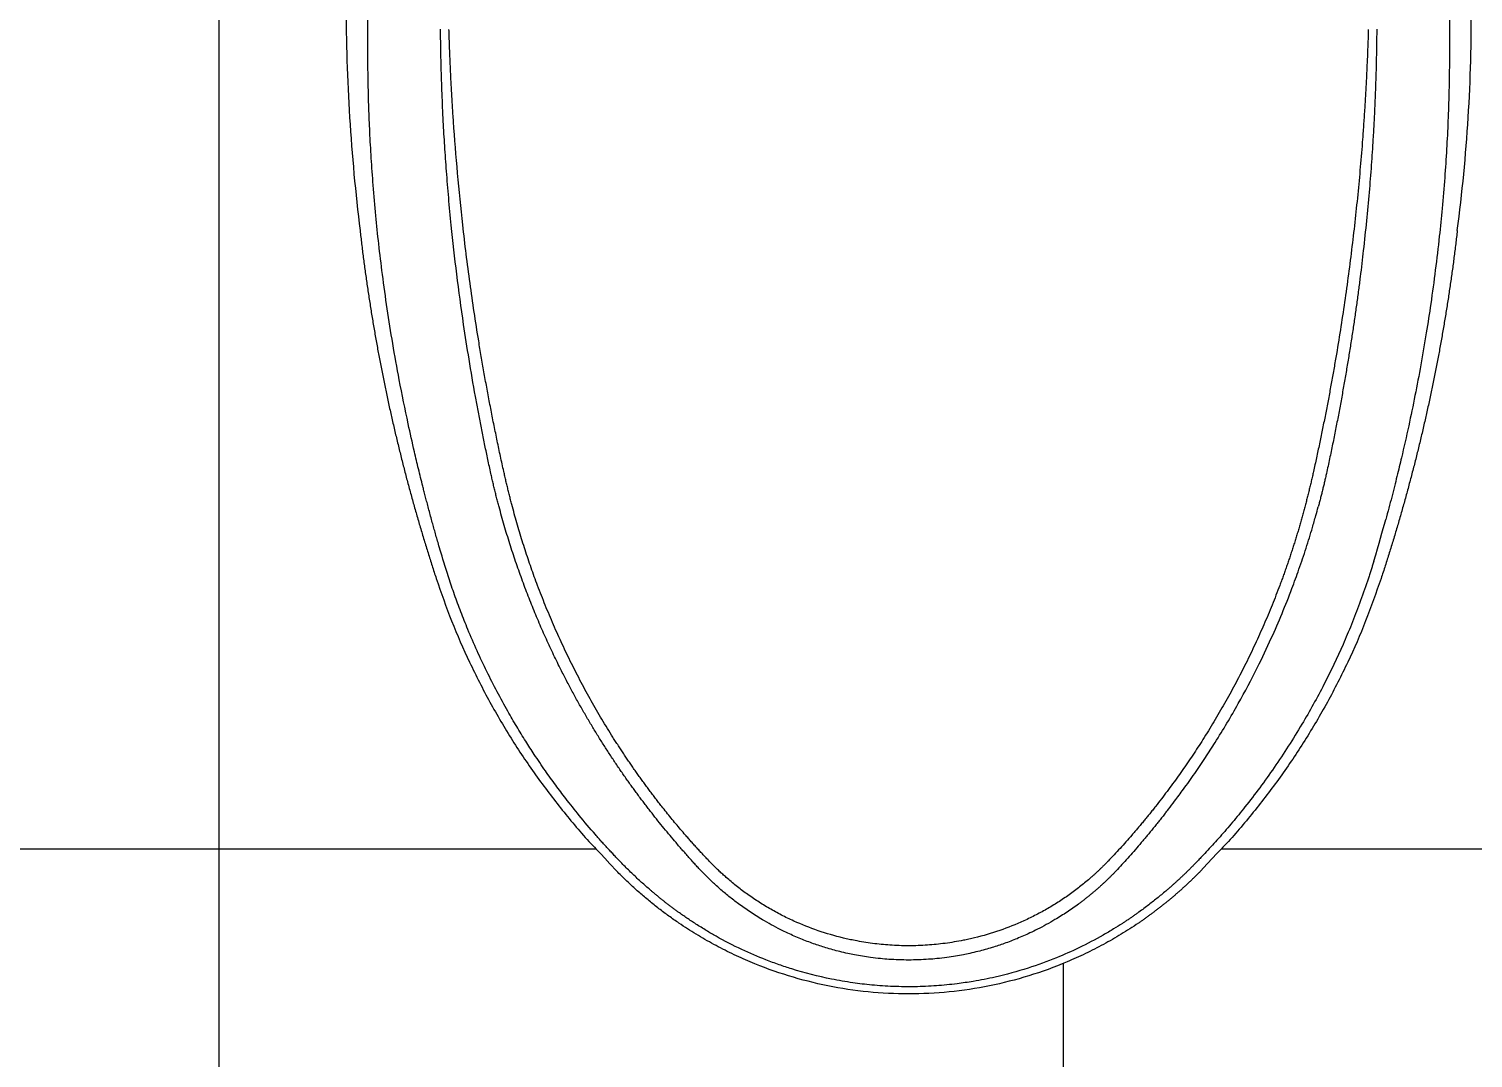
# Model space of a CAD drawing. Header units: inches. Extents: x 5877 to 13759, y 12099 to 29642.
# Drawn here: x 7866 to 8379, y 19991 to 20356 of the extents above; entities that cross this region are included whole.
import ezdxf

# ---------------------------------------------------------------- set-up
doc = ezdxf.new("R2010")
doc.units = ezdxf.units.IN
doc.header["$MEASUREMENT"] = 0
doc.layers.add('A-FUR2', color=6, linetype='Continuous')
doc.layers.add('A-PAT', color=8, linetype='Continuous')

msp = doc.modelspace()

# ---------------------------------------------------------------- linework, layer by layer
at = {"layer": 'A-FUR2', "color": 0}
for centre, radius, start, end in [((8657.61, 20366.76), 678.89, 180.12435, 186.94095), ((7796.65, 20360.77), 581.9, 352.49008, 0.44446)]:
    msp.add_arc(centre, radius, start, end, dxfattribs=at)
for points, knots in [([(7986.49, 20353.14), (7986.49, 20353.48), (7986.49, 20354.22), (7986.49, 20355.44), (7986.5, 20357.07), (7986.5, 20358.8), (7986.52, 20360.93), (7986.54, 20363.18), (7986.57, 20365.8), (7986.6, 20367.53), (7986.62, 20368.39)], [0, 0, 0, 0, 0.066399, 0.146847, 0.241592, 0.389763, 0.488392, 0.661022, 0.832112, 1, 1, 1, 1]), ([(8370.64, 20368.39), (8370.64, 20367.88), (8370.66, 20366.85), (8370.69, 20365.3), (8370.71, 20363.73), (8370.72, 20362.16), (8370.74, 20360.74), (8370.75, 20358.96), (8370.76, 20357.01), (8370.76, 20354.9), (8370.76, 20353.67), (8370.76, 20353.14)], [0, 0, 0, 0, 0.0999141, 0.2012135, 0.3035452, 0.4065543, 0.5098841, 0.5827924, 0.7571417, 0.8945919, 1, 1, 1, 1]), ([(8009.11, 20182), (8008.9, 20182.78), (8008.49, 20184.29), (8007.91, 20186.48), (8007.37, 20188.53), (8006.88, 20190.44), (8006.42, 20192.2), (8005.62, 20195.38), (8004.47, 20199.99), (8002.72, 20207.38), (8000.37, 20217.94), (7997.77, 20230.76), (7995.31, 20244.4), (7993.33, 20256.87), (7991.69, 20268.7), (7990.35, 20279.7), (7989.26, 20290.26), (7988.38, 20300.43), (7987.67, 20310.37), (7987.25, 20318.12), (7986.98, 20324.05), (7986.82, 20328.3), (7986.7, 20332.51), (7986.6, 20336.7), (7986.53, 20340.85), (7986.49, 20344.98), (7986.47, 20349.07), (7986.48, 20351.79), (7986.49, 20353.14)], [0, 0, 0, 0, 0.013634, 0.026426, 0.038376, 0.049486, 0.059755, 0.069185, 0.105087, 0.140395, 0.198191, 0.289343, 0.363736, 0.435793, 0.506654, 0.569919, 0.628064, 0.691355, 0.748116, 0.80272, 0.827873, 0.852887, 0.877761, 0.902493, 0.927084, 0.951533, 0.975839, 1, 1, 1, 1]), ([(8030.18, 20198.4), (8030, 20199.23), (8029.64, 20200.88), (8029.11, 20203.37), (8028.59, 20205.86), (8028.08, 20208.34), (8027.57, 20210.83), (8027.07, 20213.32), (8026.59, 20215.81), (8026.1, 20218.3), (8025.63, 20220.79), (8025.17, 20223.28), (8024.06, 20229.34), (8022.44, 20238.7), (8020.18, 20253.18), (8018.03, 20269.06), (8016.34, 20284.07), (8015.18, 20296.26), (8014.41, 20305.67), (8013.78, 20314.7), (8013.34, 20322.25), (8013.04, 20328.43), (8012.84, 20333.33), (8012.67, 20338.12), (8012.53, 20342.81), (8012.43, 20347.4), (8012.35, 20351.89), (8012.33, 20354.85), (8012.31, 20356.31)], [0, 0, 0, 0, 0.015776, 0.031551, 0.047326, 0.063099, 0.078871, 0.094641, 0.110411, 0.126179, 0.141946, 0.157712, 0.173477, 0.256913, 0.335338, 0.448083, 0.557979, 0.619839, 0.679345, 0.736499, 0.791301, 0.822997, 0.854066, 0.884507, 0.914322, 0.943509, 0.972068, 1, 1, 1, 1]), ([(8034.79, 20199.07), (8034.59, 20199.97), (8034.19, 20201.78), (8033.6, 20204.5), (8033.02, 20207.22), (8032.45, 20209.94), (8031.89, 20212.66), (8031.33, 20215.39), (8030.79, 20218.11), (8030.26, 20220.84), (8029.73, 20223.57), (8029.21, 20226.31), (8028.71, 20229.05), (8028.21, 20231.78), (8027.72, 20234.52), (8027.24, 20237.27), (8026.77, 20240.01), (8026.31, 20242.76), (8025.45, 20248.01), (8024.23, 20255.77), (8022.75, 20266.07), (8021.4, 20276.4), (8019.87, 20289.4), (8018.29, 20305.1), (8017.18, 20319.14), (8016.55, 20328.88), (8016.23, 20334.32), (8015.94, 20339.77), (8015.69, 20345.24), (8015.47, 20350.72), (8015.35, 20354.39), (8015.29, 20356.22)], [0, 0, 0, 0, 0.017322, 0.034652, 0.051991, 0.069337, 0.086693, 0.104057, 0.12143, 0.138813, 0.156205, 0.173606, 0.191018, 0.208439, 0.22587, 0.243312, 0.260765, 0.278228, 0.295702, 0.360847, 0.426214, 0.491813, 0.557654, 0.674023, 0.79106, 0.82554, 0.860156, 0.894909, 0.9298, 0.96483, 1, 1, 1, 1]), ([(8341.96, 20356.22), (8341.93, 20355.28), (8341.87, 20353.41), (8341.77, 20350.6), (8341.67, 20347.79), (8341.55, 20344.99), (8341.42, 20342.19), (8341.29, 20339.4), (8341.15, 20336.61), (8340.99, 20333.83), (8340.83, 20331.05), (8340.67, 20328.28), (8340.49, 20325.51), (8340.3, 20322.74), (8340.11, 20319.98), (8339.49, 20311.57), (8338.26, 20297.53), (8336.08, 20277.8), (8333.42, 20258.09), (8331.07, 20243.29), (8329.35, 20233.45), (8328.46, 20228.53), (8327.53, 20223.6), (8326.58, 20218.69), (8325.6, 20213.78), (8324.59, 20208.87), (8323.54, 20203.97), (8322.82, 20200.7), (8322.46, 20199.07)], [0, 0, 0, 0, 0.017984, 0.035932, 0.053846, 0.071726, 0.089572, 0.107383, 0.12516, 0.142904, 0.160614, 0.178291, 0.195934, 0.213544, 0.231121, 0.248665, 0.37403, 0.498851, 0.624672, 0.749606, 0.780954, 0.812286, 0.843603, 0.874906, 0.906196, 0.937474, 0.968742, 1, 1, 1, 1]), ([(8344.94, 20356.31), (8344.94, 20355.44), (8344.92, 20353.69), (8344.89, 20351.05), (8344.84, 20348.38), (8344.79, 20345.69), (8344.73, 20342.97), (8344.65, 20340.22), (8344.56, 20337.44), (8344.46, 20334.63), (8344.35, 20331.8), (8344.23, 20328.93), (8344.1, 20326.04), (8343.95, 20323.12), (8343.79, 20320.18), (8343.49, 20315.12), (8343.01, 20307.82), (8342.24, 20298.15), (8341.3, 20288.05), (8340.41, 20279.62), (8339.64, 20273), (8339.07, 20268.31), (8338.46, 20263.58), (8337.82, 20258.81), (8337.14, 20253.99), (8336.43, 20249.14), (8335.68, 20244.24), (8334.88, 20239.3), (8334.05, 20234.33), (8333.18, 20229.31), (8332.27, 20224.25), (8331.32, 20219.15), (8330.32, 20214.02), (8329.28, 20208.84), (8328.2, 20203.63), (8327.45, 20200.15), (8327.07, 20198.4)], [0, 0, 0, 0, 0.016629, 0.033429, 0.0504, 0.067542, 0.084855, 0.102339, 0.119993, 0.137819, 0.155816, 0.173983, 0.192321, 0.21083, 0.22951, 0.24836, 0.306945, 0.368167, 0.432026, 0.498524, 0.527891, 0.557522, 0.587417, 0.617574, 0.647996, 0.678681, 0.70963, 0.740843, 0.772319, 0.804058, 0.83606, 0.868324, 0.90085, 0.933639, 0.966689, 1, 1, 1, 1]), ([(8370.76, 20353.14), (8370.77, 20352.37), (8370.78, 20350.83), (8370.78, 20348.54), (8370.77, 20346.3), (8370.76, 20344.11), (8370.74, 20341.96), (8370.71, 20339.85), (8370.68, 20337.8), (8370.64, 20335.79), (8370.53, 20331.09), (8370.29, 20323.73), (8369.79, 20313.64), (8369.1, 20303.28), (8368.24, 20292.95), (8367.13, 20281.99), (8365.8, 20270.7), (8364.25, 20259.25), (8362.52, 20248.02), (8360.66, 20237.14), (8358.58, 20226.13), (8356.29, 20215.13), (8354.38, 20206.69), (8352.95, 20200.71), (8352.12, 20197.3), (8351.22, 20193.72), (8350.26, 20189.96), (8349.23, 20186.04), (8348.51, 20183.37), (8348.14, 20182)], [0, 0, 0, 0, 0.0138734, 0.0274604, 0.0407621, 0.0537798, 0.0665145, 0.0789673, 0.0911392, 0.1030313, 0.1146445, 0.1743901, 0.2332494, 0.2926039, 0.3566416, 0.4143727, 0.4843971, 0.5538583, 0.6141013, 0.6800954, 0.7433561, 0.8059629, 0.8717218, 0.8905761, 0.9104379, 0.9313089, 0.9531911, 0.9760871, 1, 1, 1, 1]), ([(7983.7, 20284.72), (7983.79, 20283.92), (7983.97, 20282.33), (7984.26, 20279.95), (7984.55, 20277.56), (7984.85, 20275.18), (7985.17, 20272.8), (7985.49, 20270.43), (7985.82, 20268.05), (7986.16, 20265.68), (7986.51, 20263.3), (7986.87, 20260.93), (7987.24, 20258.56), (7987.61, 20256.19), (7988, 20253.83), (7988.39, 20251.46), (7988.8, 20249.1), (7989.21, 20246.74), (7989.63, 20244.38), (7990.06, 20242.03), (7990.5, 20239.67), (7990.95, 20237.32), (7991.41, 20234.97), (7991.88, 20232.62), (7992.36, 20230.28), (7992.84, 20227.94), (7993.34, 20225.59), (7993.84, 20223.25), (7994.35, 20220.92), (7994.87, 20218.58), (7995.4, 20216.25), (7995.94, 20213.92), (7996.49, 20211.59), (7997.05, 20209.27), (7997.61, 20206.95), (7998.19, 20204.63), (7998.77, 20202.31), (7999.36, 20200), (7999.96, 20197.68), (8000.57, 20195.38), (8001.19, 20193.07), (8001.82, 20190.76), (8002.45, 20188.46), (8003.1, 20186.17), (8003.75, 20183.87), (8004.42, 20181.58), (8005.09, 20179.29), (8005.77, 20177), (8006.46, 20174.72), (8007.15, 20172.44), (8007.86, 20170.16), (8008.57, 20167.88), (8009.3, 20165.61), (8010.03, 20163.34), (8010.52, 20161.83), (8010.77, 20161.08)], [0, 0, 0, 0, 0.018938, 0.037874, 0.056807, 0.075737, 0.094665, 0.11359, 0.132512, 0.151431, 0.170348, 0.189262, 0.208174, 0.227082, 0.245988, 0.264891, 0.283792, 0.302689, 0.321584, 0.340477, 0.359366, 0.378253, 0.397137, 0.416019, 0.434898, 0.453774, 0.472647, 0.491518, 0.510386, 0.529251, 0.548113, 0.566973, 0.58583, 0.604685, 0.623536, 0.642385, 0.661231, 0.680075, 0.698916, 0.717754, 0.736589, 0.755422, 0.774252, 0.793079, 0.811904, 0.830726, 0.849545, 0.868361, 0.887175, 0.905986, 0.924794, 0.9436, 0.962402, 0.981203, 1, 1, 1, 1]), ([(8373.56, 20284.72), (8373.47, 20283.92), (8373.28, 20282.33), (8373, 20279.95), (8372.7, 20277.56), (8372.4, 20275.18), (8372.09, 20272.8), (8371.77, 20270.43), (8371.43, 20268.05), (8371.09, 20265.68), (8370.74, 20263.3), (8370.39, 20260.93), (8370.02, 20258.56), (8369.64, 20256.19), (8369.26, 20253.83), (8368.86, 20251.46), (8368.46, 20249.1), (8368.04, 20246.74), (8367.62, 20244.38), (8367.19, 20242.03), (8366.75, 20239.67), (8366.3, 20237.32), (8365.84, 20234.97), (8365.38, 20232.62), (8364.9, 20230.28), (8364.41, 20227.94), (8363.92, 20225.59), (8363.42, 20223.25), (8362.9, 20220.92), (8362.38, 20218.58), (8361.85, 20216.25), (8361.31, 20213.92), (8360.77, 20211.59), (8360.21, 20209.27), (8359.64, 20206.95), (8359.07, 20204.63), (8358.49, 20202.31), (8357.89, 20200), (8357.29, 20197.68), (8356.68, 20195.38), (8356.06, 20193.07), (8355.44, 20190.76), (8354.8, 20188.46), (8354.16, 20186.17), (8353.5, 20183.87), (8352.84, 20181.58), (8352.17, 20179.29), (8351.49, 20177), (8350.8, 20174.72), (8350.1, 20172.44), (8349.4, 20170.16), (8348.68, 20167.88), (8347.96, 20165.61), (8347.23, 20163.34), (8346.73, 20161.83), (8346.48, 20161.08)], [0, 0, 0, 0, 0.018938, 0.037874, 0.056807, 0.075737, 0.094665, 0.11359, 0.132512, 0.151431, 0.170348, 0.189262, 0.208174, 0.227082, 0.245988, 0.264891, 0.283792, 0.302689, 0.321584, 0.340477, 0.359366, 0.378253, 0.397137, 0.416019, 0.434898, 0.453774, 0.472647, 0.491518, 0.510386, 0.529251, 0.548113, 0.566973, 0.58583, 0.604685, 0.623536, 0.642385, 0.661231, 0.680075, 0.698916, 0.717754, 0.736589, 0.755422, 0.774252, 0.793079, 0.811904, 0.830726, 0.849545, 0.868361, 0.887175, 0.905986, 0.924794, 0.9436, 0.962402, 0.981203, 1, 1, 1, 1]), ([(8033.1, 20186.49), (8032.95, 20187.05), (8032.65, 20188.17), (8032.22, 20189.86), (8031.79, 20191.55), (8031.38, 20193.26), (8030.97, 20194.97), (8030.57, 20196.68), (8030.31, 20197.82), (8030.18, 20198.4)], [0, 0, 0, 0, 0.141777, 0.283911, 0.426403, 0.569256, 0.712471, 0.856052, 1, 1, 1, 1]), ([(8037.64, 20187.33), (8037.49, 20187.89), (8037.2, 20189), (8036.78, 20190.67), (8036.36, 20192.35), (8035.95, 20194.02), (8035.56, 20195.7), (8035.17, 20197.38), (8034.92, 20198.51), (8034.79, 20199.07)], [0, 0, 0, 0, 0.142621, 0.285314, 0.428082, 0.570931, 0.713864, 0.856886, 1, 1, 1, 1]), ([(8322.46, 20199.07), (8322.34, 20198.51), (8322.09, 20197.38), (8321.7, 20195.7), (8321.3, 20194.02), (8320.89, 20192.35), (8320.48, 20190.67), (8320.05, 20189), (8319.76, 20187.89), (8319.62, 20187.33)], [0, 0, 0, 0, 0.143112, 0.286132, 0.429065, 0.571913, 0.714683, 0.857377, 1, 1, 1, 1]), ([(8327.07, 20198.4), (8326.96, 20197.9), (8326.73, 20196.89), (8326.39, 20195.39), (8326.03, 20193.9), (8325.67, 20192.41), (8325.3, 20190.92), (8324.93, 20189.44), (8324.55, 20187.96), (8324.29, 20186.98), (8324.16, 20186.49)], [0, 0, 0, 0, 0.125977, 0.251672, 0.377086, 0.502221, 0.627078, 0.75166, 0.875967, 1, 1, 1, 1]), ([(8087.44, 20077.64), (8087.09, 20078.09), (8086.38, 20079), (8085.32, 20080.37), (8084.26, 20081.77), (8083.2, 20083.18), (8082.13, 20084.62), (8081.07, 20086.07), (8080, 20087.54), (8078.93, 20089.04), (8077.86, 20090.55), (8076.79, 20092.09), (8075.72, 20093.64), (8074.65, 20095.22), (8073.58, 20096.82), (8072.52, 20098.44), (8071.45, 20100.07), (8070.38, 20101.73), (8069.32, 20103.41), (8068.26, 20105.12), (8067.2, 20106.84), (8066.14, 20108.58), (8065.09, 20110.35), (8064.04, 20112.14), (8063, 20113.94), (8061.96, 20115.77), (8060.92, 20117.63), (8059.89, 20119.5), (8058.86, 20121.39), (8057.84, 20123.31), (8056.83, 20125.25), (8055.82, 20127.21), (8054.7, 20129.43), (8053.48, 20131.91), (8052.16, 20134.65), (8050.86, 20137.43), (8049.57, 20140.25), (8048.3, 20143.09), (8047.06, 20145.98), (8045.84, 20148.89), (8044.63, 20151.84), (8043.45, 20154.83), (8042.3, 20157.85), (8041.17, 20160.9), (8040.06, 20163.98), (8038.98, 20167.1), (8037.92, 20170.25), (8036.9, 20173.44), (8035.9, 20176.65), (8034.93, 20179.9), (8034, 20183.18), (8033.4, 20185.38), (8033.1, 20186.49)], [0, 0, 0, 0, 0.013943, 0.028027, 0.042251, 0.056614, 0.071118, 0.085761, 0.100545, 0.115468, 0.130531, 0.145734, 0.161076, 0.176558, 0.19218, 0.207941, 0.223841, 0.23988, 0.256059, 0.272376, 0.288833, 0.305428, 0.322162, 0.339034, 0.356044, 0.373194, 0.390482, 0.407908, 0.425474, 0.443178, 0.461021, 0.479003, 0.497124, 0.521804, 0.546683, 0.57176, 0.597036, 0.622512, 0.648186, 0.67406, 0.700134, 0.726407, 0.752879, 0.77955, 0.806418, 0.833484, 0.860748, 0.888207, 0.915863, 0.943714, 0.97176, 1, 1, 1, 1]), ([(8090.89, 20080.09), (8090.53, 20080.56), (8089.8, 20081.49), (8088.72, 20082.89), (8087.64, 20084.3), (8086.58, 20085.72), (8085.52, 20087.14), (8084.48, 20088.57), (8083.44, 20090), (8082.41, 20091.44), (8081.4, 20092.88), (8080.39, 20094.33), (8079.39, 20095.78), (8078.4, 20097.24), (8077.41, 20098.71), (8076.44, 20100.18), (8075.48, 20101.66), (8074.52, 20103.14), (8072.55, 20106.25), (8069.62, 20111.02), (8065.85, 20117.53), (8062.24, 20124.15), (8058.8, 20130.88), (8055.52, 20137.69), (8052.42, 20144.58), (8049.5, 20151.53), (8047.27, 20157.24), (8045.62, 20161.69), (8044.5, 20164.85), (8043.41, 20168.02), (8042.36, 20171.2), (8041.34, 20174.4), (8040.36, 20177.61), (8039.42, 20180.84), (8038.5, 20184.08), (8037.93, 20186.25), (8037.64, 20187.33)], [0, 0, 0, 0, 0.014624, 0.02924, 0.0438485, 0.05845, 0.073045, 0.0876341, 0.1022179, 0.1167967, 0.1313713, 0.1459421, 0.1605096, 0.1750744, 0.189637, 0.2041981, 0.218758, 0.2333173, 0.2478766, 0.3099828, 0.3722145, 0.4346125, 0.4972175, 0.5600133, 0.622708, 0.685342, 0.7479561, 0.7758309, 0.8037299, 0.8316566, 0.8596147, 0.8876078, 0.9156393, 0.9437128, 0.9718319, 1, 1, 1, 1]), ([(8319.62, 20187.33), (8319.47, 20186.76), (8319.16, 20185.61), (8318.7, 20183.89), (8318.22, 20182.18), (8317.73, 20180.47), (8317.23, 20178.77), (8316.73, 20177.07), (8316.21, 20175.37), (8315.68, 20173.68), (8315.15, 20171.99), (8314.6, 20170.3), (8314.04, 20168.62), (8313.48, 20166.95), (8312.9, 20165.28), (8312.32, 20163.61), (8311.72, 20161.95), (8311.12, 20160.29), (8309.83, 20156.84), (8307.79, 20151.61), (8304.87, 20144.64), (8301.75, 20137.73), (8298.46, 20130.89), (8295, 20124.14), (8291.38, 20117.5), (8287.61, 20110.98), (8284.4, 20105.75), (8281.86, 20101.77), (8280.04, 20099), (8278.19, 20096.24), (8276.3, 20093.5), (8274.38, 20090.78), (8272.43, 20088.08), (8270.44, 20085.4), (8268.42, 20082.73), (8267.05, 20080.97), (8266.37, 20080.09)], [0, 0, 0, 0, 0.014895, 0.029773, 0.044636, 0.059482, 0.074314, 0.089131, 0.103933, 0.118723, 0.133499, 0.148262, 0.163014, 0.177754, 0.192484, 0.207202, 0.221911, 0.236611, 0.251302, 0.313958, 0.376708, 0.439593, 0.502654, 0.565523, 0.628122, 0.690491, 0.752673, 0.780074, 0.807487, 0.834914, 0.862361, 0.88983, 0.917324, 0.944849, 0.972406, 1, 1, 1, 1]), ([(8269.81, 20077.64), (8270.2, 20078.14), (8271.31, 20079.57), (8273.47, 20082.4), (8276.6, 20086.6), (8280.26, 20091.75), (8284.01, 20097.29), (8289.31, 20105.49), (8295.64, 20116.12), (8302.2, 20128.53), (8308.67, 20142.14), (8313.5, 20153.79), (8317.43, 20164.56), (8319.46, 20170.59), (8321.02, 20175.54), (8322.17, 20179.38), (8323.2, 20183.02), (8323.87, 20185.46), (8324.16, 20186.49)], [0, 0, 0, 0, 0.015274, 0.044171, 0.086697, 0.142856, 0.197979, 0.249999, 0.380946, 0.499998, 0.593327, 0.749994, 0.809552, 0.874998, 0.906624, 0.937498, 0.973766, 1, 1, 1, 1]), ([(8013.36, 20167.21), (8013.14, 20167.95), (8012.03, 20171.65), (8011.41, 20173.81), (8010.81, 20175.92), (8010.22, 20177.98), (8009.66, 20180.01), (8009.29, 20181.34), (8009.11, 20182)], [0, 0, 0, 0, 0.175703, 0.347644, 0.515946, 0.680717, 0.842044, 1, 1, 1, 1]), ([(8077.47, 20059.1), (8077.08, 20059.51), (8075.5, 20061.13), (8074.34, 20062.35), (8073.17, 20063.6), (8072, 20064.85), (8070.83, 20066.13), (8069.66, 20067.42), (8068.49, 20068.73), (8065.75, 20071.85), (8061.78, 20076.53), (8057.12, 20082.41), (8053.13, 20087.71), (8049.4, 20092.91), (8045.85, 20098.13), (8042.46, 20103.38), (8039.32, 20108.49), (8035.91, 20114.35), (8032.35, 20120.85), (8028.7, 20128.03), (8025.23, 20135.42), (8022.62, 20141.48), (8020.74, 20146.09), (8019.53, 20149.18), (8018.38, 20152.25), (8017.27, 20155.29), (8016.22, 20158.3), (8015.22, 20161.3), (8014.26, 20164.26), (8013.66, 20166.23), (8013.36, 20167.21)], [0, 0, 0, 0, 0.013292, 0.026682, 0.04017, 0.053758, 0.067444, 0.081231, 0.095118, 0.109106, 0.179666, 0.240825, 0.287197, 0.337361, 0.392799, 0.43733, 0.486237, 0.535695, 0.598858, 0.662965, 0.728024, 0.79404, 0.820869, 0.847381, 0.873579, 0.899468, 0.925051, 0.950332, 0.975314, 1, 1, 1, 1]), ([(8343.9, 20167.21), (8343.76, 20166.76), (8343.48, 20165.84), (8343.05, 20164.45), (8342.59, 20163.03), (8342.13, 20161.58), (8340.93, 20157.96), (8338.94, 20152.31), (8336.03, 20144.81), (8331.96, 20135.16), (8326.28, 20123.25), (8319.65, 20111.23), (8313.61, 20101.46), (8308.59, 20093.93), (8303.45, 20086.75), (8299.18, 20081.19), (8295.92, 20077.13), (8293.7, 20074.45), (8291.5, 20071.85), (8289.29, 20069.32), (8287.1, 20066.87), (8284.92, 20064.48), (8282.75, 20062.17), (8281.3, 20060.66), (8279.78, 20059.1)], [0, 0, 0, 0, 0.01144, 0.023136, 0.035087, 0.047293, 0.059754, 0.126886, 0.191105, 0.252501, 0.37783, 0.506279, 0.579686, 0.651397, 0.721418, 0.78976, 0.817745, 0.845233, 0.872232, 0.898744, 0.924774, 0.950325, 0.975399, 1, 1, 1, 1]), ([(8010.77, 20161.08), (8012.53, 20156.02), (8016.05, 20145.93), (8022.48, 20131.28), (8029.69, 20117.1), (8037.73, 20103.45), (8046.51, 20090.37), (8056.08, 20077.96), (8063.4, 20069.22), (8067.72, 20064.82), (8074.91, 20057.08)], [0, 0, 0, 0, 0.141305, 0.281911, 0.421816, 0.561022, 0.699529, 0.837335, 0.974443, 1, 1, 1, 1]), ([(8346.48, 20161.08), (8344.72, 20156.02), (8341.2, 20145.93), (8334.78, 20131.28), (8327.57, 20117.1), (8319.53, 20103.45), (8310.75, 20090.37), (8301.18, 20077.96), (8293.86, 20069.22), (8289.54, 20064.82), (8282.34, 20057.08)], [0, 0, 0, 0, 0.141305, 0.281911, 0.421816, 0.561022, 0.699529, 0.837335, 0.974443, 1, 1, 1, 1]), ([(8107.75, 20060.64), (8107.4, 20061.01), (8106.68, 20061.76), (8105.62, 20062.89), (8104.56, 20064.03), (8103.51, 20065.18), (8102.46, 20066.33), (8101.41, 20067.5), (8100.37, 20068.67), (8099.1, 20070.13), (8097.61, 20071.87), (8095.9, 20073.89), (8094.21, 20075.94), (8092.54, 20078), (8091.44, 20079.39), (8090.89, 20080.09)], [0, 0, 0, 0, 0.0600672, 0.1202701, 0.1806111, 0.2410924, 0.3017163, 0.362485, 0.4234008, 0.4844659, 0.5874198, 0.6904398, 0.7935362, 0.8967195, 1, 1, 1, 1]), ([(8266.37, 20080.09), (8266.02, 20079.66), (8265.34, 20078.79), (8264.3, 20077.49), (8263.25, 20076.2), (8262.2, 20074.92), (8261.14, 20073.64), (8260.07, 20072.37), (8259, 20071.11), (8257.59, 20069.48), (8255.85, 20067.5), (8253.75, 20065.17), (8251.64, 20062.89), (8250.22, 20061.38), (8249.5, 20060.64)], [0, 0, 0, 0, 0.064567, 0.129099, 0.193598, 0.258065, 0.322505, 0.386919, 0.45131, 0.51568, 0.637602, 0.758951, 0.879744, 1, 1, 1, 1]), ([(8104.41, 20057.7), (8104.02, 20058.13), (8103.23, 20058.98), (8102.05, 20060.29), (8100.86, 20061.61), (8099.65, 20062.97), (8098.44, 20064.35), (8097.21, 20065.76), (8095.67, 20067.56), (8093.83, 20069.74), (8091.69, 20072.33), (8089.55, 20074.96), (8088.15, 20076.74), (8087.44, 20077.64)], [0, 0, 0, 0, 0.066082, 0.133218, 0.201409, 0.270655, 0.340957, 0.412315, 0.484732, 0.611694, 0.739889, 0.869323, 1, 1, 1, 1]), ([(8269.81, 20077.64), (8269.46, 20077.19), (8268.76, 20076.29), (8267.69, 20074.96), (8266.63, 20073.64), (8265.56, 20072.33), (8264.49, 20071.03), (8263.42, 20069.74), (8262.34, 20068.46), (8260.92, 20066.78), (8259.14, 20064.71), (8257.01, 20062.3), (8254.92, 20059.97), (8253.53, 20058.45), (8252.84, 20057.7)], [0, 0, 0, 0, 0.065504, 0.130699, 0.195586, 0.260165, 0.324437, 0.388402, 0.452062, 0.515417, 0.641397, 0.764151, 0.883685, 1, 1, 1, 1]), ([(8249.5, 20060.64), (8249.28, 20060.41), (8248.85, 20059.95), (8248.18, 20059.28), (8247.51, 20058.62), (8246.84, 20057.96), (8246.15, 20057.3), (8245.46, 20056.65), (8244.77, 20056.01), (8244.06, 20055.38), (8242.44, 20053.95), (8239.85, 20051.78), (8236.13, 20048.97), (8232.23, 20046.3), (8228.15, 20043.79), (8223.94, 20041.49), (8218.27, 20038.73), (8211.01, 20035.83), (8204.4, 20033.89), (8200.07, 20032.89), (8197.68, 20032.39), (8194.85, 20031.87), (8191.62, 20031.39), (8188.44, 20031.02), (8185.25, 20030.75), (8181.98, 20030.59), (8177.54, 20030.51), (8173.16, 20030.66), (8168.88, 20031.02), (8165.77, 20031.37), (8162.67, 20031.83), (8159.91, 20032.32), (8157.5, 20032.82), (8153.08, 20033.83), (8146.41, 20035.77), (8139.11, 20038.67), (8133.4, 20041.44), (8129.13, 20043.78), (8125, 20046.31), (8121.06, 20049.01), (8117.33, 20051.84), (8114.54, 20054.18), (8112.55, 20055.95), (8111.32, 20057.09), (8110.11, 20058.25), (8108.92, 20059.43), (8108.14, 20060.23), (8107.75, 20060.64)], [0, 0, 0, 0, 0.005997, 0.011993, 0.017987, 0.02398, 0.029973, 0.035967, 0.041962, 0.047958, 0.053956, 0.083103, 0.112207, 0.142421, 0.172699, 0.203082, 0.233443, 0.292137, 0.351019, 0.363631, 0.376293, 0.397198, 0.418225, 0.438064, 0.457781, 0.478738, 0.499949, 0.54199, 0.561532, 0.581239, 0.601123, 0.620891, 0.634334, 0.647782, 0.706749, 0.765541, 0.796298, 0.827102, 0.857739, 0.888335, 0.917535, 0.946803, 0.957444, 0.968081, 0.978717, 0.989356, 1, 1, 1, 1]), ([(8282.34, 20057.08), (8282.06, 20056.79), (8281.49, 20056.21), (8280.62, 20055.35), (8279.75, 20054.5), (8278.87, 20053.65), (8277.99, 20052.81), (8277.1, 20051.99), (8276.21, 20051.17), (8275.31, 20050.36), (8274.41, 20049.55), (8273.5, 20048.76), (8272.58, 20047.98), (8271.66, 20047.2), (8270.73, 20046.43), (8269.8, 20045.67), (8268.87, 20044.92), (8267.93, 20044.18), (8266.98, 20043.45), (8266.03, 20042.73), (8265.08, 20042.01), (8264.12, 20041.31), (8263.16, 20040.61), (8262.19, 20039.92), (8261.22, 20039.25), (8258.57, 20037.43), (8254.17, 20034.59), (8247.89, 20030.98), (8241.47, 20027.7), (8232.7, 20023.75), (8221.39, 20019.64), (8207.37, 20016.07), (8193.07, 20013.92), (8178.63, 20013.2), (8164.18, 20013.92), (8149.89, 20016.07), (8135.87, 20019.64), (8124.55, 20023.75), (8115.78, 20027.7), (8109.37, 20030.98), (8103.09, 20034.59), (8098.41, 20037.61), (8095.21, 20039.82), (8093.43, 20041.09), (8091.66, 20042.4), (8089.91, 20043.73), (8088.17, 20045.09), (8086.45, 20046.49), (8084.74, 20047.91), (8083.05, 20049.37), (8081.39, 20050.85), (8079.74, 20052.36), (8078.11, 20053.91), (8076.5, 20055.48), (8075.44, 20056.55), (8074.91, 20057.08)], [0, 0, 0, 0, 0.005295, 0.010583, 0.015863, 0.021136, 0.026401, 0.031659, 0.036909, 0.042152, 0.047388, 0.052616, 0.057836, 0.06305, 0.068255, 0.073454, 0.078645, 0.083828, 0.089004, 0.094173, 0.099334, 0.104488, 0.109634, 0.114773, 0.119904, 0.125028, 0.15653, 0.187867, 0.219038, 0.250045, 0.312712, 0.375023, 0.437568, 0.500001, 0.562433, 0.624979, 0.687289, 0.749957, 0.780963, 0.812134, 0.843471, 0.874973, 0.884438, 0.893929, 0.903445, 0.912986, 0.922553, 0.932145, 0.941763, 0.951405, 0.961074, 0.970767, 0.980486, 0.99023, 1, 1, 1, 1]), ([(8096.79, 20042.52), (8096.46, 20042.76), (8095.81, 20043.23), (8094.85, 20043.94), (8093.9, 20044.66), (8092.97, 20045.37), (8092.05, 20046.09), (8091.14, 20046.8), (8090.24, 20047.52), (8089.36, 20048.24), (8088.49, 20048.96), (8087.63, 20049.68), (8086.56, 20050.59), (8085.25, 20051.73), (8083.72, 20053.1), (8082.17, 20054.52), (8080.61, 20055.99), (8079.04, 20057.52), (8078, 20058.57), (8077.47, 20059.1)], [0, 0, 0, 0, 0.047354, 0.094297, 0.140838, 0.186982, 0.232738, 0.278112, 0.323111, 0.367741, 0.412006, 0.455913, 0.499467, 0.578408, 0.659101, 0.741575, 0.825861, 0.911991, 1, 1, 1, 1]), ([(8252.84, 20057.7), (8252.61, 20057.45), (8252.14, 20056.95), (8251.42, 20056.21), (8250.69, 20055.47), (8249.94, 20054.73), (8249.18, 20053.99), (8248.41, 20053.26), (8247.63, 20052.52), (8246.83, 20051.79), (8246.01, 20051.06), (8245.18, 20050.34), (8244.34, 20049.62), (8243.48, 20048.9), (8242.61, 20048.19), (8241.73, 20047.48), (8240.83, 20046.77), (8239.91, 20046.08), (8237.97, 20044.62), (8234.91, 20042.48), (8230.07, 20039.43), (8225.64, 20036.99), (8221.11, 20034.78), (8217.2, 20033.06), (8212.71, 20031.34), (8208.08, 20029.82), (8203.99, 20028.68), (8200.58, 20027.89), (8197.93, 20027.34), (8195.22, 20026.84), (8192.09, 20026.37), (8188.88, 20025.99), (8184.34, 20025.6), (8178.64, 20025.4), (8172.96, 20025.6), (8168.44, 20025.98), (8164.34, 20026.47), (8160.48, 20027.1), (8156.85, 20027.85), (8153.45, 20028.64), (8149.38, 20029.76), (8144.74, 20031.27), (8140.24, 20032.99), (8136.31, 20034.71), (8131.73, 20036.93), (8127.22, 20039.41), (8122.3, 20042.51), (8118.93, 20044.87), (8116.46, 20046.74), (8114.78, 20048.07), (8113.14, 20049.42), (8111.56, 20050.78), (8110.03, 20052.15), (8108.55, 20053.52), (8107.13, 20054.91), (8105.74, 20056.3), (8104.85, 20057.24), (8104.41, 20057.7)], [0, 0, 0, 0, 0.006185, 0.01242, 0.018704, 0.025038, 0.031421, 0.037853, 0.044336, 0.050867, 0.057448, 0.064079, 0.07076, 0.07749, 0.08427, 0.0911, 0.097979, 0.104908, 0.111887, 0.141926, 0.172296, 0.215016, 0.233002, 0.263082, 0.292059, 0.319622, 0.350756, 0.368495, 0.382668, 0.399406, 0.418042, 0.439645, 0.457676, 0.499951, 0.542106, 0.559951, 0.58143, 0.616441, 0.630374, 0.648048, 0.679192, 0.706502, 0.735821, 0.765986, 0.783817, 0.827509, 0.858693, 0.888657, 0.901777, 0.914709, 0.927455, 0.940012, 0.952383, 0.964567, 0.976565, 0.988376, 1, 1, 1, 1]), ([(8279.78, 20059.1), (8279.49, 20058.81), (8278.92, 20058.22), (8278.05, 20057.36), (8277.18, 20056.52), (8276.32, 20055.69), (8275.46, 20054.88), (8274.61, 20054.08), (8273.75, 20053.3), (8272.91, 20052.54), (8272.07, 20051.79), (8271.23, 20051.06), (8270.16, 20050.13), (8268.84, 20049.02), (8267.25, 20047.71), (8265.62, 20046.41), (8263.95, 20045.1), (8262.23, 20043.8), (8261.06, 20042.95), (8260.47, 20042.52)], [0, 0, 0, 0, 0.0486696, 0.0967577, 0.1442705, 0.191214, 0.237594, 0.283416, 0.3286853, 0.373407, 0.4175861, 0.4612274, 0.5043354, 0.5838152, 0.6645007, 0.7464237, 0.8296204, 0.914131, 1, 1, 1, 1]), ([(8260.47, 20042.52), (8260.15, 20042.29), (8259.5, 20041.83), (8258.53, 20041.15), (8257.56, 20040.47), (8256.57, 20039.8), (8255.58, 20039.15), (8253.88, 20038.03), (8251.3, 20036.41), (8246.21, 20033.4), (8239.49, 20029.88), (8230.58, 20025.92), (8220.67, 20022.32), (8210.76, 20019.61), (8202.31, 20017.95), (8195.34, 20016.93), (8188.42, 20016.25), (8180.84, 20015.92), (8173.17, 20016.01), (8165.79, 20016.51), (8158.47, 20017.38), (8148.92, 20019.03), (8140.21, 20021.26), (8132.52, 20023.81), (8126.56, 20026.02), (8119.01, 20029.26), (8112.01, 20032.87), (8106.62, 20036), (8103.71, 20037.82), (8101.43, 20039.3), (8099.86, 20040.36), (8098.32, 20041.43), (8097.3, 20042.16), (8096.79, 20042.52)], [0, 0, 0, 0, 0.006789, 0.013578, 0.020369, 0.027162, 0.033958, 0.040758, 0.062014, 0.086346, 0.142132, 0.192064, 0.253649, 0.322746, 0.36805, 0.401158, 0.443638, 0.487235, 0.531263, 0.575004, 0.614094, 0.657721, 0.741073, 0.767946, 0.796731, 0.850029, 0.908741, 0.931758, 0.956915, 0.967698, 0.978471, 0.989237, 1, 1, 1, 1])]:
    msp.add_open_spline(points, degree=3, knots=knots, dxfattribs=at)
msp.add_open_spline([(8343.9, 20167.21), (8345.81, 20173.64), (8347, 20177.82), (8348.14, 20182)], degree=3, dxfattribs=at)
at = {"layer": 'A-PAT', "color": 0}
for p, q in [((7933.63, 19184.95), (7933.63, 20564.95)), ((7078.63, 20064.95), (8067.57, 20064.95)), ((8289.69, 20064.95), (8538.63, 20064.95)), ((8233.63, 19184.95), (8233.63, 20024.27))]:
    msp.add_line(p, q, dxfattribs=at)

doc.saveas('drawing.dxf')
